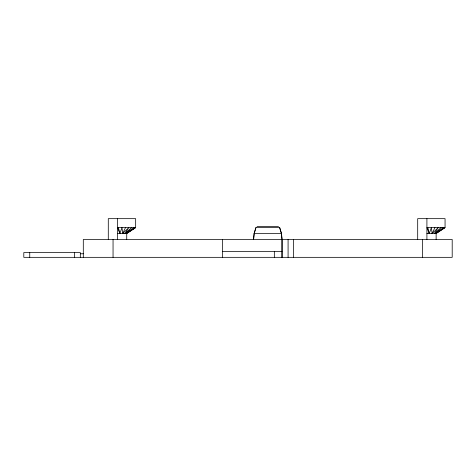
<?xml version="1.0" encoding="UTF-8"?>
<svg xmlns="http://www.w3.org/2000/svg" width="476" height="476" viewBox="0 0 476 476"><rect width="100%" height="100%" fill="white"/><g stroke="black" fill="none" stroke-linecap="round" stroke-linejoin="round"><path stroke-width="0.71" d="M253.512 239.487L254.101 233.537L255.886 227.587L279.715 227.587L281.495 233.537L282.089 239.487L282.089 257.337M253.607 239.487L254.202 233.537L255.981 227.587M117.512 233.537L126.735 233.537L135.66 227.587L117.512 227.587L119.892 233.537L121.975 227.587L122.725 233.537L128.817 227.587L124.902 233.537L131.65 227.587L126.271 233.537L135.66 227.587L135.66 218.662L108.29 218.662L108.29 239.487M426.912 233.537L436.135 233.537L445.06 227.587L426.912 227.587L429.292 233.537L431.375 227.587L432.125 233.537L438.217 227.587L434.302 233.537L441.05 227.587L435.671 233.537L445.06 227.587L445.06 218.662L417.69 218.662L417.69 239.487M122.725 233.537L125.515 227.587M432.125 233.537L434.915 227.587M133.827 227.587L126.271 233.537L135.196 227.587M443.227 227.587L435.671 233.537L444.596 227.587M257.07 226.397L278.531 226.397M254.101 233.537L281.495 233.537M222.47 251.387L281.97 251.387M80.325 253.767L83.3 253.767M279.614 227.587L281.399 233.537L281.988 239.487L281.97 257.337M427.835 227.587L429.292 233.537M118.435 227.587L119.892 233.537M436.135 233.537L436.135 239.487M426.912 218.662L426.912 239.487M422.646 239.487L422.646 257.337M293.585 239.487L293.585 257.337M288.081 239.487L288.081 257.337M274.337 251.387L274.337 257.337M222.47 239.487L222.47 257.337M126.735 233.537L126.735 239.487M117.512 218.662L117.512 239.487M113.05 239.487L113.05 257.337M83.3 257.337L83.3 239.487L452.2 239.487L452.2 257.337L23.8 257.337L23.8 252.577L80.325 252.577L80.325 257.337M74.375 252.577L74.375 257.337M29.75 252.577L29.75 257.337"/></g></svg>
